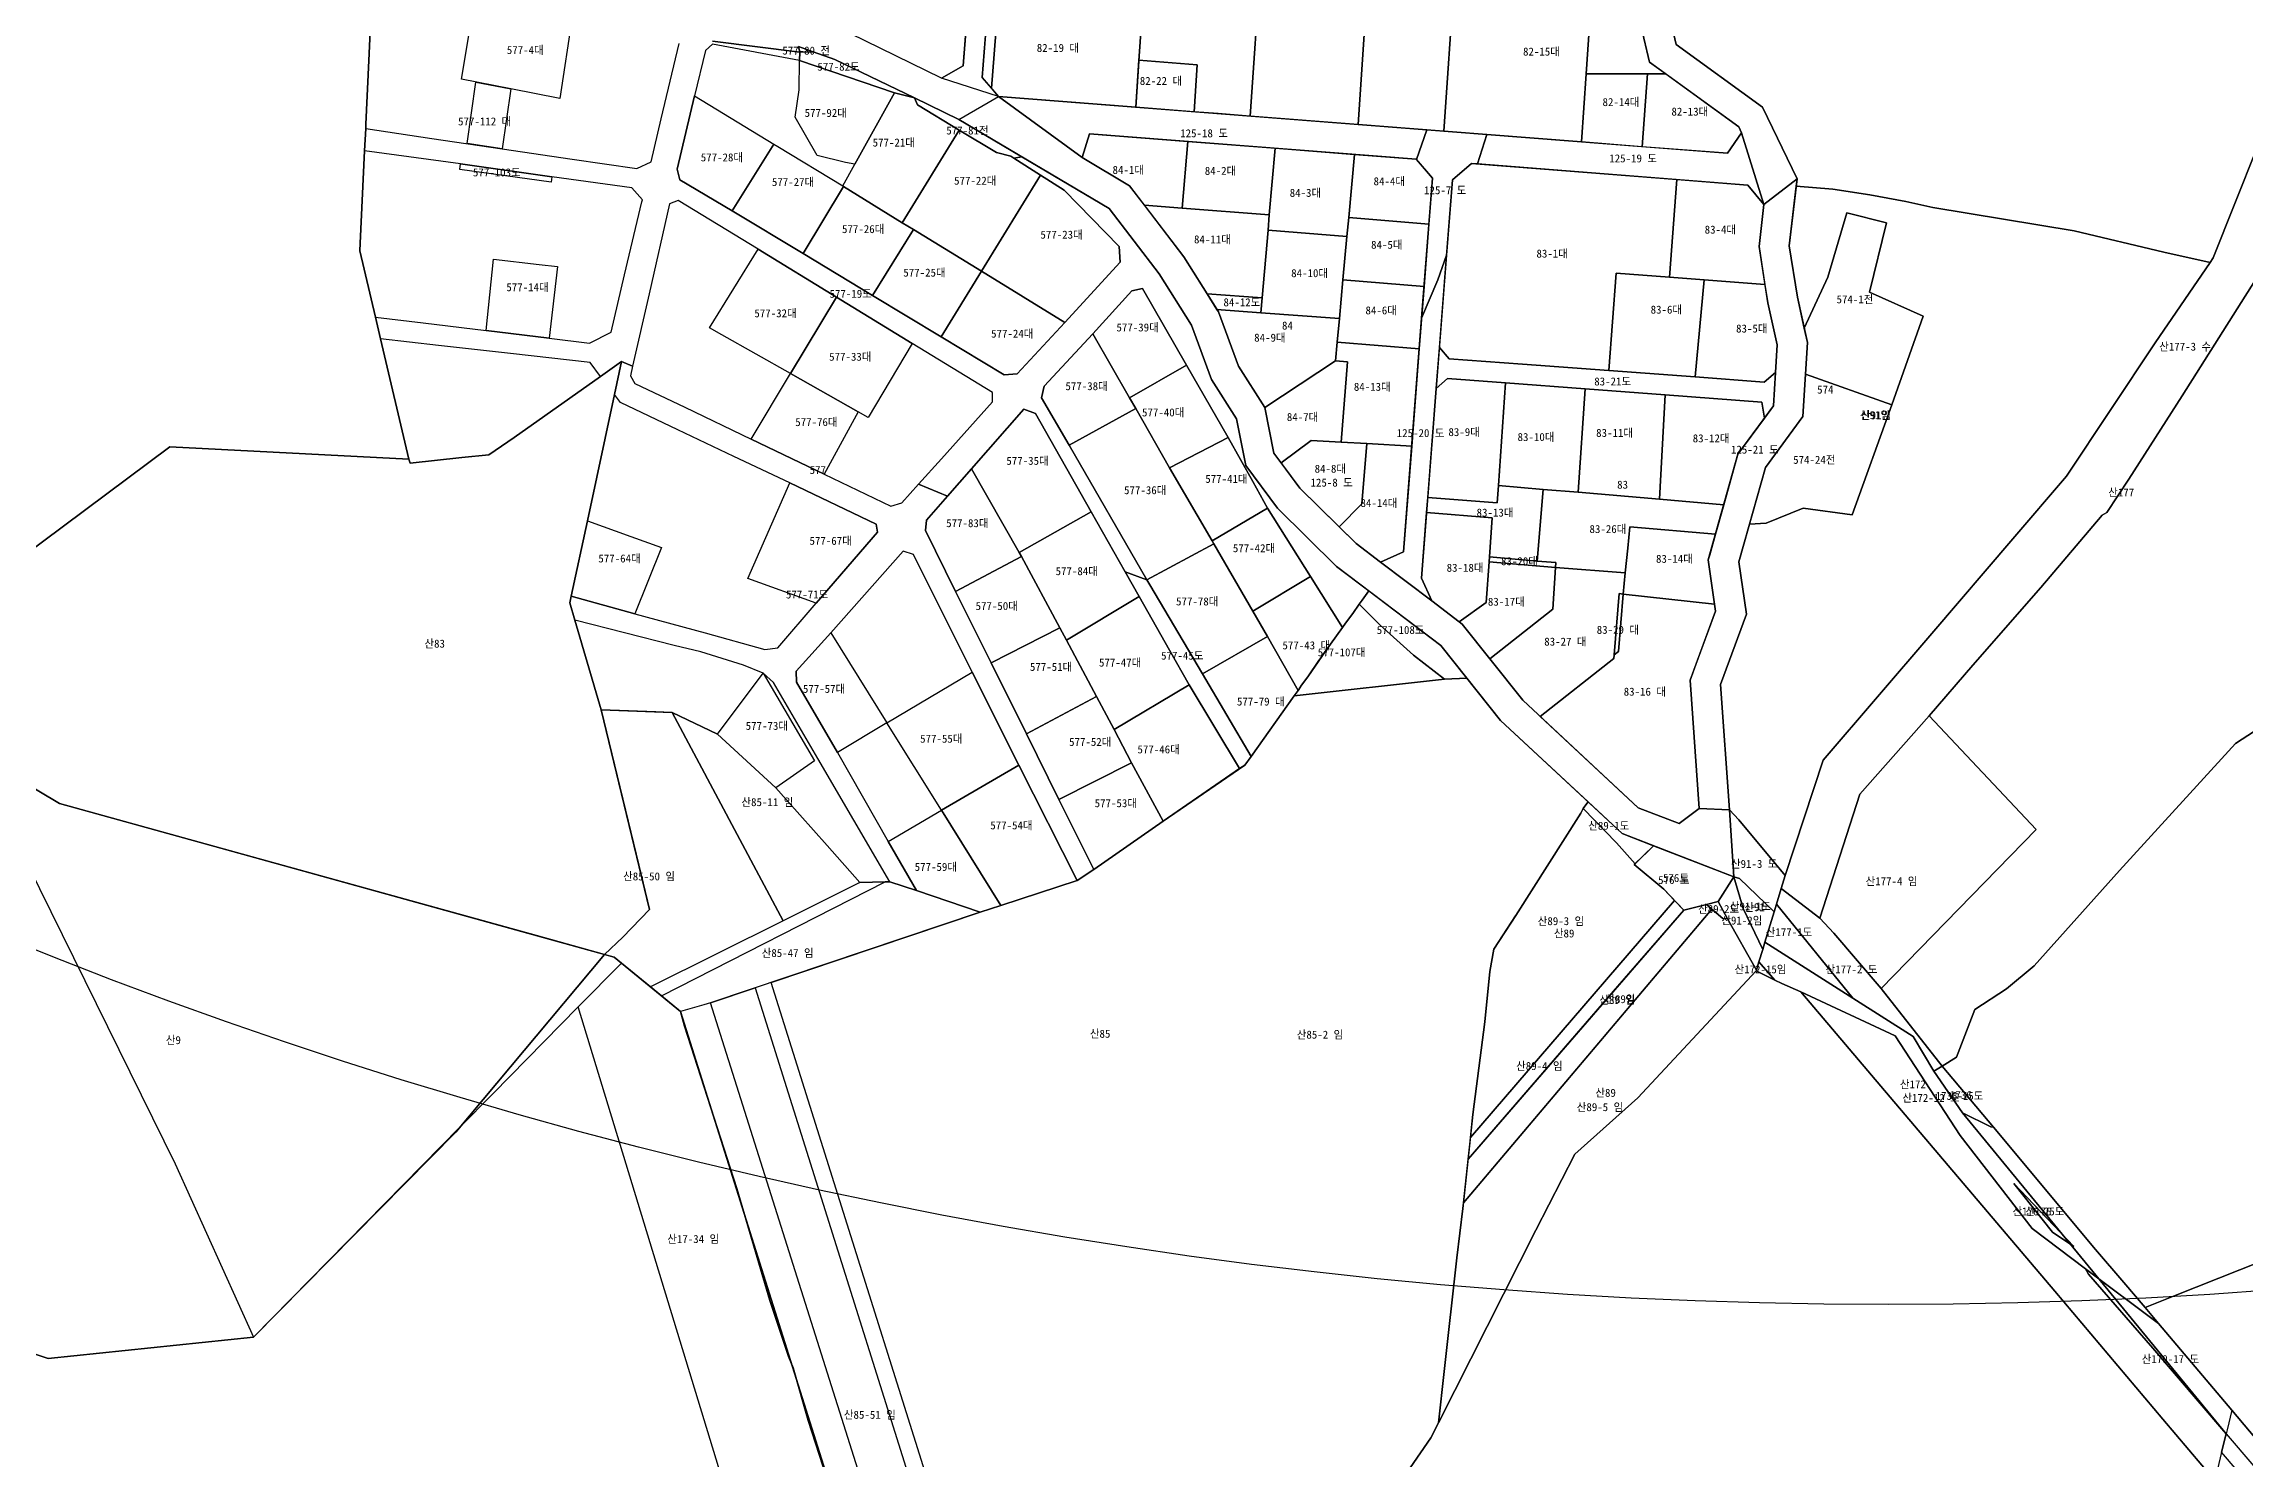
# Model space of a CAD drawing. Header units: metres. Extents: x 198218 to 208474, y 536547 to 547345.
# Drawn here: x 199855.9 to 200296, y 543642.1 to 543925 of the extents above; entities that cross this region are included whole.
import ezdxf
from ezdxf.enums import TextEntityAlignment as Align

# ---------------------------------------------------------------- set-up
doc = ezdxf.new("R2010")
doc.units = ezdxf.units.M
for name, color, linetype in [('CENTER_RADIUS', 1, 'Continuous'), ('PARCEL_BONBUN', 7, 'Continuous'), ('PARCEL_BUBUN', 8, 'Continuous'), ('PARCEL_LABEL', 3, 'Continuous'), ('ZONING', 5, 'Continuous')]:
    doc.layers.add(name, color=color, linetype=linetype)

msp = doc.modelspace()

# ---------------------------------------------------------------- linework, layer by layer
at = {"layer": 'CENTER_RADIUS'}
msp.add_circle((200224.7, 544673.01), 1000, dxfattribs=at)
at = {"layer": 'PARCEL_BONBUN'}
for points in [[(200017.09, 543927.16), (200017.48, 543932.25), (200017.98, 543938.56), (200018.41, 543944.16), (199995.51, 543945.94), (199996.67, 543960.9), (199997.77, 543974.9), (199998.86, 543988.91), (200003.77, 544051.91), (200007.57, 544055.16), (200026.46, 544053.7), (200046.38, 544052.15), (200049.63, 544048.35), (200048.5, 544033.88), (200047.43, 544020.12), (200046.36, 544006.35), (200045.28, 543992.58), (200044.72, 543985.35), (200043.43, 543968.81), (200042.15, 543952.46), (200040.93, 543936.78), (200039.68, 543920.71), (200035.34, 543918.23), (200017.09, 543927.16)], [(200107.02, 543836.26), (200103.25, 543841.33), (200101.82, 543843.26), (200100.02, 543852.39), (200094.74, 543860.63), (200090.74, 543871.47), (200090.42, 543871.98), (200088.45, 543875.11), (200083.82, 543882.5), (200075.92, 543892.83), (200072.95, 543896.71), (200063.45, 543902.34), (200064.96, 543907.11), (200084.61, 543905.58), (200102.06, 543904.22), (200117.92, 543902.98), (200130.28, 543902.02), (200133.53, 543898.22), (200132.81, 543889.04), (200131.84, 543876.58), (200130.86, 543864.11), (200129.35, 543844.67), (200127.7, 543823.51), (200123.14, 543821.46), (200118.26, 543825.17), (200114.85, 543828.53), (200107.02, 543836.26)], [(200186.83, 543772.18), (200182.8, 543769.21), (200174.66, 543772.36), (200155.03, 543790.61), (200154.65, 543790.96), (200151.55, 543793.85), (200144.96, 543802.13), (200139.43, 543809.08), (200138.87, 543809.5), (200133.35, 543813.71), (200131.3, 543818.27), (200132.32, 543831.38), (200132.55, 543834.37), (200134.26, 543856.18), (200134.9, 543864.4), (200136.26, 543881.83), (200137.52, 543897.91), (200141.32, 543901.16), (200155.03, 543900.09), (200168.69, 543899.02), (200182.34, 543897.95), (200196.58, 543896.84), (200199.77, 543892.98), (200198.8, 543884.56), (200199.98, 543876.95), (200200.56, 543873.29), (200202.44, 543864.91), (200202.09, 543859.39), (200201.67, 543852.68), (200199.9, 543850.26), (200194.59, 543843.03), (200191.74, 543832.92), (200190.09, 543827.04), (200188.93, 543822.9), (200188.66, 543821.94), (200189.91, 543813.03), (200189.91, 543813.03), (200190.1, 543811.68), (200186.18, 543800.98), (200185.04, 543797.88), (200186.83, 543772.18)], [(200220.95, 543894.88), (200228.14, 543893.57), (200233.53, 543892.37), (200261.77, 543887.71), (200279.72, 543883.46), (200288.97, 543881.38), (200278.01, 543865.28), (200260.28, 543838.66), (200249.52, 543826.11), (200233.36, 543807.17), (200211.65, 543781.84), (200204.03, 543758.77), (200194.73, 543769.92), (200192.86, 543771.95), (200191.12, 543797.02), (200196.26, 543811.02), (200194.78, 543821.52), (200196.89, 543829.05), (200200.21, 543829.22), (200207.6, 543832.23), (200217.41, 543830.9), (200225.37, 543852.92), (200231.58, 543870.64), (200220.85, 543875.4), (200224.31, 543889.3), (200216.38, 543891.28), (200212.52, 543878.46), (200207.84, 543868.25), (200206.46, 543874.42), (200204.85, 543884.67), (200206.23, 543896.61), (200213.57, 543896), (200220.95, 543894.88)], [(200207.6, 543832.23), (200200.21, 543829.22), (200196.89, 543829.05), (200200.07, 543840.36), (200207.55, 543850.55), (200208.08, 543859.05), (200208.48, 543865.38), (200207.84, 543868.25), (200212.52, 543878.46), (200216.38, 543891.28), (200224.31, 543889.3), (200220.85, 543875.4), (200231.58, 543870.64), (200225.37, 543852.92), (200217.41, 543830.9), (200207.6, 543832.23)], [(199939.08, 543708.49), (199897.8, 543666.52), (199856.73, 543662.24), (199837.06, 543668.74), (199824.28, 543673.38), (199819.74, 543700.09), (199818.95, 543705.27), (199814.39, 543732.47), (199783.75, 543771.99), (199818.06, 543797.54), (199841.42, 543783.64), (199858.98, 543773.18), (199886.94, 543765.44), (199967.95, 543743.01), (199969.88, 543742.47), (199971.34, 543741.28), (199962.71, 543732.51), (199945.62, 543715.14), (199939.08, 543708.49)], [(200173.86, 543760.99), (200179.78, 543756.04), (200181.92, 543753.77), (200183.75, 543751.9), (200140.63, 543702.09), (200140.95, 543705.06), (200141.09, 543706.42), (200141.57, 543711), (200143.96, 543729.57), (200144.97, 543739.62), (200145.79, 543744.1), (200150.09, 543750.73), (200150.15, 543750.82), (200163.19, 543771.24), (200163.65, 543772.19), (200163.77, 543772.42), (200164.62, 543773.5), (200171.42, 543767.18), (200177.71, 543764.75), (200173.86, 543760.99)], [(200198.27, 543739.87), (200192.49, 543750.12), (200190.61, 543753.59), (200193.79, 543758.54), (200192.86, 543771.95), (200194.73, 543769.92), (200204.03, 543758.77), (200203.24, 543756.19), (200202.28, 543753.04), (200201.83, 543751.55), (200199.97, 543745.47), (200199.53, 543744.01), (200198.78, 543741.55), (200198.27, 543739.87)], [(200177.71, 543764.75), (200193.79, 543758.54), (200190.61, 543753.59), (200188.29, 543753.02), (200183.75, 543751.9), (200179.78, 543756.04), (200173.86, 543760.99), (200174.03, 543761.16), (200177.71, 543764.75)], [(200189.37, 543752.08), (200188.29, 543753.02), (200190.61, 543753.59), (200192.49, 543750.12), (200198.27, 543739.87), (200198.23, 543739.74), (200174.57, 543714.37), (200161.99, 543703.11), (200154.17, 543687.89), (200134.69, 543649.37), (200135.84, 543659.63), (200138.37, 543682.38), (200139.6, 543692.23), (200139.72, 543693.38), (200164.54, 543722.73), (200189.37, 543752.08)], [(200188.29, 543753.02), (200189.37, 543752.08), (200139.72, 543693.38), (200140.63, 543702.09), (200167.53, 543733.15), (200183.75, 543751.9), (200188.29, 543753.02)], [(200217.58, 543734.25), (200229.58, 543726.62), (200233.73, 543719.67), (200239.48, 543711.35), (200245.17, 543708.55), (200245.68, 543708.47), (200266.06, 543684.03), (200271.7, 543677.45), (200275.98, 543672.45), (200278.69, 543669.24), (200264.1, 543680.14), (200253.38, 543688.19), (200239.01, 543706.82), (200226.01, 543726.72), (200207.16, 543735.55), (200203.37, 543737.2), (200201.98, 543737.89), (200198.51, 543739.61), (200198.23, 543739.74), (200198.27, 543739.87), (200198.78, 543741.55), (200199.53, 543744), (200199.97, 543745.47), (200217.58, 543734.25)], [(200235.39, 543720.7), (200245.68, 543708.47), (200245.17, 543708.55), (200239.48, 543711.35), (200233.73, 543719.67), (200235.39, 543720.7)], [(200249.74, 543697.2), (200261.71, 543684.65), (200257.46, 543687.51), (200249.74, 543697.2)]]:
    msp.add_lwpolyline(points, close=True, dxfattribs=at)
for points in [[(200302.73, 543915.25), (200289.59, 543882.29), (200288.97, 543881.38), (200279.72, 543883.46), (200261.77, 543887.71), (200233.53, 543892.37), (200228.14, 543893.57), (200220.95, 543894.88), (200213.57, 543896), (200206.23, 543896.61), (200206.4, 543898.06), (200199.49, 543912.42), (200182.22, 543924.98), (200173.75, 543960.83), (200169.5, 543965.39), (200161.95, 543978.75), (200167.57, 543980.13), (200198.04, 543987.59), (200210.02, 543990.34), (200221.53, 543992.99), (200235.24, 543996.09), (200262.29, 544002.6), (200268.92, 544003.99), (200299.75, 544011.44)], [(200173.75, 543960.83), (200182.22, 543924.98), (200199.49, 543912.42), (200206.4, 543898.06), (200204.85, 543884.67), (200206.46, 543874.42), (200208.48, 543865.38), (200207.55, 543850.55), (200200.07, 543840.36), (200194.78, 543821.52), (200196.26, 543811.02), (200191.12, 543797.02), (200192.86, 543771.95), (200193.79, 543758.54), (200171.42, 543767.18), (200147.13, 543789.76), (200135.21, 543804.76), (200114.34, 543820.61), (200102.54, 543832.24), (200096.19, 543840.77), (200094.35, 543850.11), (200089.34, 543857.94), (200085.33, 543868.81), (200078.89, 543879.08), (200068.89, 543892.14), (200038.8, 543909.97), (200029.94, 543914.26), (200014.05, 543921.98), (200009.71, 543923.49), (200006.75, 543924.53), (200007, 543923.4), (199989.54, 543925.59)], [(199847.93, 543945.84), (199857.78, 543945), (199856.45, 543946.64), (199878.53, 543945.88), (199881.78, 543945.76), (199905.88, 543942.11), (199921.75, 543939.62), (199921.7, 543938.9), (199921.62, 543937.81), (199920.86, 543921.72), (199920.27, 543909.05), (199920.25, 543908.15), (199920.02, 543903.68), (199919.14, 543885.25), (199919.05, 543883.69), (199922.18, 543870.42), (199923.2, 543866.13), (199928.85, 543842.07), (199881.09, 543844.48), (199847.21, 543819.25)], [(200173.67, 543935.04), (200176.87, 543921.44), (200180.14, 543919.07), (200194.74, 543908.46), (200195.29, 543907.31), (200192.46, 543903.19), (200175.45, 543904.51), (200163.29, 543905.46), (200135.77, 543907.61), (200118.62, 543908.94), (200097.09, 543910.62), (200090.63, 543911.13), (200085.84, 543911.5), (200074.18, 543912.41), (200046.76, 543914.55), (200045.35, 543916.2), (200043.51, 543918.35), (200043.51, 543918.35), (200045.61, 543945.37)], [(199989.54, 543925.59), (200007, 543923.4), (200006.75, 543924.53), (200009.71, 543923.49), (200014.05, 543921.98), (200029.94, 543914.26), (200038.8, 543909.97), (200051.38, 543902.51), (200068.89, 543892.14), (200078.89, 543879.08), (200085.33, 543868.81), (200089.34, 543857.94), (200094.35, 543850.11), (200096.19, 543840.77), (200102.54, 543832.24), (200114.34, 543820.61), (200120.78, 543815.72), (200135.21, 543804.76), (200140.38, 543798.25), (200135.93, 543798.04), (200105.88, 543794.74), (200097.25, 543782.62), (200095.99, 543780.88), (200094.95, 543780.18), (200079.65, 543769.65), (200065.79, 543760.02), (200062.44, 543757.77), (200047.21, 543752.82), (200043.06, 543751.48), (200030.32, 543755.78), (200024.99, 543757.53), (200024.06, 543757.54), (200019.03, 543757.39), (200012.46, 543764.82), (200004.3, 543774.02), (200002.26, 543776.31), (199990.55, 543787.05), (199981.48, 543791.37), (199978.24, 543791.51), (199967.33, 543791.9), (199962.02, 543809.87), (199962.02, 543809.87), (199961.03, 543813.29), (199961.3, 543814.66), (199964.58, 543829.72), (199969.96, 543854.97), (199971.4, 543861.56), (199967.19, 543858.54), (199949.89, 543846.37), (199944.88, 543842.94), (199939.48, 543842.36), (199929.1, 543841.26), (199928.85, 543842.07), (199923.2, 543866.13), (199922.18, 543870.42), (199919.05, 543883.69), (199919.14, 543885.25), (199920.02, 543903.68), (199920.25, 543908.15), (199920.27, 543909.05), (199920.86, 543921.72), (199921.62, 543937.81)], [(200298.06, 543877.89), (200283.4, 543854.71), (200272.72, 543838.03), (200268.34, 543831.4), (200267.43, 543830.83), (200255.11, 543816.35), (200241.54, 543800.84), (200232.8, 543790.74), (200254.18, 543767.97), (200223.23, 543736.18), (200235.39, 543720.7), (200235.39, 543720.7), (200233.73, 543719.67), (200229.58, 543726.62), (200217.58, 543734.25), (200199.97, 543745.47), (200201.83, 543751.55), (200202.28, 543753.04), (200203.24, 543756.19), (200204.03, 543758.77), (200211.65, 543781.84), (200233.36, 543807.17), (200249.52, 543826.11), (200260.28, 543838.66), (200278.01, 543865.28), (200288.97, 543881.38), (200289.59, 543882.29), (200302.73, 543915.25)], [(200318.41, 543800.99), (200294.04, 543785.22), (200270.88, 543759.8), (200253.8, 543740.76), (200248.3, 543736.11), (200241.93, 543732.04), (200238.28, 543722.48), (200235.39, 543720.7), (200223.23, 543736.18), (200254.18, 543767.97), (200232.8, 543790.74), (200241.54, 543800.84), (200255.11, 543816.35), (200267.43, 543830.83), (200268.34, 543831.4), (200272.72, 543838.03), (200283.4, 543854.71), (200298.06, 543877.89)], [(199847.21, 543819.25), (199881.09, 543844.48), (199928.85, 543842.07), (199929.1, 543841.26), (199939.48, 543842.36), (199944.88, 543842.94), (199949.89, 543846.37), (199967.19, 543858.54), (199971.4, 543861.56), (199969.96, 543854.97), (199964.58, 543829.72), (199961.3, 543814.66), (199961.03, 543813.29), (199962.02, 543809.87), (199967.33, 543791.9), (199974.84, 543760.84), (199976.98, 543751.98), (199971.61, 543746.47), (199967.95, 543743.01), (199954.37, 543746.77), (199954.37, 543746.77), (199886.94, 543765.44), (199858.98, 543773.18), (199841.42, 543783.64)], [(200428.53, 543732.99), (200281.64, 543674.7), (200275.98, 543672.45), (200271.7, 543677.45), (200266.06, 543684.03), (200245.68, 543708.47), (200235.39, 543720.7), (200238.28, 543722.48), (200241.93, 543732.04), (200248.3, 543736.11), (200253.8, 543740.76), (200270.88, 543759.8), (200294.04, 543785.22), (200318.41, 543800.99)], [(200026.01, 543595.66), (199983.19, 543731.62), (199979.34, 543734.76), (199977.16, 543736.54), (199971.34, 543741.28), (199969.88, 543742.47), (199967.95, 543743.01), (199971.61, 543746.47), (199976.98, 543751.98), (199967.33, 543791.9), (199981.48, 543791.37), (199990.55, 543787.05), (200002.26, 543776.31), (200004.3, 543774.02), (200012.46, 543764.82), (200019.03, 543757.39), (200024.06, 543757.54), (200024.99, 543757.53), (200030.32, 543755.78), (200043.06, 543751.48), (200047.21, 543752.82), (200062.44, 543757.77), (200065.79, 543760.02), (200079.65, 543769.65), (200095.99, 543780.88), (200097.25, 543782.62), (200105.88, 543794.74), (200135.93, 543798.04), (200140.38, 543798.25), (200147.13, 543789.76), (200164.62, 543773.5), (200163.77, 543772.42), (200163.65, 543772.19), (200163.19, 543771.24), (200150.15, 543750.82), (200145.79, 543744.1), (200144.97, 543739.62), (200143.96, 543729.57), (200141.57, 543711), (200139.6, 543692.23), (200138.37, 543682.38), (200135.84, 543659.63), (200134.69, 543649.37), (200133.16, 543646.35), (200121.39, 543629.26)], [(200312.06, 543629.64), (200293.33, 543651.87), (200291.84, 543653.63), (200278.69, 543669.24), (200275.98, 543672.45), (200281.64, 543674.7), (200428.53, 543732.99), (200486.17, 543755.35), (200495.75, 543759.05), (200531.7, 543773.01), (200539.16, 543775.9), (200581.57, 543792.34), (200586.73, 543779.29), (200591.19, 543768.03), (200596.03, 543755.77), (200600.87, 543743.53), (200607.43, 543726.93), (200609.29, 543722.24)], [(199837.06, 543668.74), (199856.73, 543662.24), (199897.8, 543666.52), (199939.08, 543708.49), (199945.62, 543715.14), (199962.71, 543732.51), (199971.34, 543741.28), (199983.19, 543731.62), (200026.01, 543595.66), (200008.32, 543583.12), (199986.94, 543567.98), (199986.2, 543538.4), (199984.5, 543414.24), (200024.47, 543379.82), (200037.72, 543368.4), (200034.07, 543357.15), (200028.33, 543339.32)], [(200121.39, 543629.26), (200133.16, 543646.35), (200134.69, 543649.37), (200154.17, 543687.89), (200161.99, 543703.11), (200174.57, 543714.37), (200198.23, 543739.74), (200198.51, 543739.61), (200201.98, 543737.89), (200203.37, 543737.2), (200207.16, 543735.55), (200223.14, 543716.65), (200257.93, 543675.67), (200279.5, 543650.13), (200289.93, 543637.84)], [(200289.93, 543637.84), (200279.5, 543650.13), (200257.93, 543675.67), (200223.14, 543716.65), (200207.16, 543735.55), (200207.16, 543735.55), (200226.01, 543726.72), (200239.01, 543706.82), (200253.38, 543688.19), (200264.1, 543680.14), (200278.69, 543669.24), (200291.84, 543653.63), (200293.33, 543651.87), (200312.06, 543629.64)]]:
    msp.add_lwpolyline(points, dxfattribs=at)
at = {"layer": 'PARCEL_BUBUN'}
for points in [[(200048.34, 543980.25), (200043.51, 543918.35), (200046.76, 543914.55), (200035.34, 543918.23), (200039.68, 543920.71), (200049.63, 544048.35)], [(200302.73, 543915.25), (200289.59, 543882.29), (200288.97, 543881.38), (200279.72, 543883.46), (200261.77, 543887.71), (200233.53, 543892.37), (200228.14, 543893.57), (200220.95, 543894.88), (200213.57, 543896), (200206.23, 543896.61), (200206.4, 543898.06), (200199.49, 543912.42), (200182.22, 543924.98), (200173.75, 543960.83), (200169.5, 543965.39), (200161.95, 543978.75), (200167.57, 543980.13), (200198.04, 543987.59), (200210.02, 543990.34), (200221.53, 543992.99), (200235.24, 543996.09), (200262.29, 544002.6), (200268.92, 544003.99), (200299.75, 544011.44)], [(199989.54, 543925.59), (200007, 543923.4), (200006.99, 543921.74), (199989.54, 543925.02), (199988.14, 543923.78), (199985.97, 543914.68), (199982.51, 543899.99), (199983.02, 543897.91), (199993.53, 543891.66), (200007.68, 543883.14), (200021.57, 543874.77), (200035.26, 543866.48), (200047.85, 543858.93), (200050.47, 543859.09), (200060.02, 543869.38), (200071.1, 543881.46), (200070.84, 543884.59), (200059.88, 543895.85), (200055.16, 543898.8), (200049.8, 543902.2), (200051.38, 543902.51), (200068.89, 543892.14), (200078.89, 543879.08), (200085.33, 543868.81), (200089.34, 543857.94), (200094.35, 543850.11), (200096.19, 543840.77), (200102.54, 543832.24), (200114.34, 543820.61), (200120.78, 543815.72), (200119.44, 543813.84), (200118.87, 543813.03), (200117.56, 543811.19), (200116.12, 543809.24), (200115.53, 543808.4), (200109.11, 543818.55), (200100.51, 543832.23), (200097.62, 543837.6), (200092.67, 543846.37), (200084.33, 543860.81), (200075.52, 543876.15), (200073.38, 543875.7), (200065.62, 543867.13), (200055.88, 543856.61), (200055.35, 543854.29), (200060.85, 543844.83), (200076.43, 543817.93), (200072.07, 543819.54), (200065.3, 543831.5), (200054.13, 543851.14), (200051.81, 543852.05), (200041.32, 543840.11), (200036.56, 543834.62), (200030.74, 543837.05), (200035.32, 543842.14), (200045.54, 543853.51), (200045.56, 543855.34), (200029.46, 543865.14), (200014.35, 543874.45), (199998.72, 543884.03), (199982.7, 543893.76), (199980.97, 543893.1), (199976.87, 543875.1), (199973.59, 543860.64), (199971.4, 543861.56), (199967.19, 543858.54), (199965.12, 543861.36), (199949.2, 543863.15), (199934.81, 543864.78), (199923.2, 543866.13), (199922.18, 543870.42), (199931.71, 543869.27), (199944.29, 543867.74), (199956.89, 543866.24), (199964.98, 543865.25), (199969.3, 543867.45), (199971.97, 543878.9), (199975.47, 543893.47), (199975.56, 543893.9), (199973.42, 543896.32), (199957.45, 543898.52), (199939.21, 543901.07), (199920.02, 543903.68), (199920.25, 543908.15), (199933.44, 543906.17), (199947.51, 543904.1), (199961.51, 543902.05), (199974.42, 543900.13), (199977.3, 543901.5), (199979.29, 543910.06), (199982.87, 543925.13)], [(200298.06, 543877.89), (200283.4, 543854.71), (200272.72, 543838.03), (200268.34, 543831.4), (200267.43, 543830.83), (200255.11, 543816.35), (200241.54, 543800.84), (200232.8, 543790.74), (200218.92, 543775.04), (200210.92, 543750.24), (200203.24, 543756.19), (200204.03, 543758.77), (200211.65, 543781.84), (200233.36, 543807.17), (200249.52, 543826.11), (200260.28, 543838.66), (200278.01, 543865.28), (200288.97, 543881.38), (200289.59, 543882.29), (200302.73, 543915.25)], [(200318.41, 543800.99), (200294.04, 543785.22), (200270.88, 543759.8), (200253.8, 543740.76), (200248.3, 543736.11), (200241.93, 543732.04), (200238.28, 543722.48), (200235.39, 543720.7), (200223.23, 543736.18), (200254.18, 543767.97), (200232.8, 543790.74), (200241.54, 543800.84), (200255.11, 543816.35), (200267.43, 543830.83), (200268.34, 543831.4), (200272.72, 543838.03), (200283.4, 543854.71), (200298.06, 543877.89)], [(200428.53, 543732.99), (200281.64, 543674.7), (200275.98, 543672.45), (200271.7, 543677.45), (200266.06, 543684.03), (200245.68, 543708.47), (200235.39, 543720.7), (200238.28, 543722.48), (200241.93, 543732.04), (200248.3, 543736.11), (200253.8, 543740.76), (200270.88, 543759.8), (200294.04, 543785.22), (200318.41, 543800.99)], [(200046.14, 543594.76), (200001.27, 543737.42), (200001.27, 543737.42), (200043.06, 543751.48), (200047.21, 543752.82), (200062.44, 543757.77), (200065.79, 543760.02), (200079.65, 543769.65), (200095.99, 543780.88), (200097.25, 543782.62), (200105.88, 543794.74), (200135.93, 543798.04), (200140.38, 543798.25), (200147.13, 543789.76), (200164.62, 543773.5), (200163.77, 543772.42), (200163.65, 543772.19), (200163.19, 543771.24), (200150.15, 543750.82), (200145.79, 543744.1), (200144.97, 543739.62), (200143.96, 543729.57), (200141.57, 543711), (200139.6, 543692.23), (200138.37, 543682.38), (200135.84, 543659.63), (200134.69, 543649.37), (200133.16, 543646.35), (200121.39, 543629.26)], [(200312.06, 543629.64), (200293.33, 543651.87), (200291.84, 543653.63), (200278.69, 543669.24), (200275.98, 543672.45), (200281.64, 543674.7), (200428.53, 543732.99), (200486.17, 543755.35), (200495.75, 543759.05), (200531.7, 543773.01), (200539.16, 543775.9), (200581.57, 543792.34), (200581.57, 543792.34), (200586.73, 543779.29), (200591.19, 543768.03), (200596.03, 543755.77), (200600.87, 543743.53), (200607.44, 543726.93), (200609.29, 543722.24)], [(200121.39, 543629.26), (200133.16, 543646.35), (200134.69, 543649.37), (200154.17, 543687.89), (200161.99, 543703.11), (200174.57, 543714.37), (200198.23, 543739.74), (200198.51, 543739.61), (200201.98, 543737.89), (200203.37, 543737.2), (200207.16, 543735.55), (200223.14, 543716.65), (200257.93, 543675.67), (200279.5, 543650.13), (200289.93, 543637.84)], [(200289.93, 543637.84), (200279.5, 543650.13), (200257.93, 543675.67), (200223.14, 543716.65), (200207.16, 543735.55), (200207.16, 543735.55), (200226.01, 543726.72), (200239.01, 543706.82), (200253.38, 543688.19), (200264.1, 543680.14), (200264.7, 543679.1), (200277.51, 543664.28), (200291.72, 543647.7), (200292.18, 543647.16), (200325.35, 543608.4)]]:
    msp.add_lwpolyline(points, dxfattribs=at)
for points in [[(200162.71, 543965.21), (200164.93, 543973.47), (200169.5, 543965.39), (200173.75, 543960.83), (200182.22, 543924.98), (200199.49, 543912.42), (200206.4, 543898.06), (200199.77, 543892.98), (200195.29, 543907.31), (200194.74, 543908.46), (200176.87, 543921.44), (200168.28, 543957.91), (200164.64, 543961.81), (200162.71, 543965.21)], [(200045.35, 543916.2), (200043.51, 543918.35), (200045.61, 543945.37), (200047.6, 543945.19), (200045.35, 543916.2)], [(200045.35, 543916.2), (200047.6, 543945.19), (200076.24, 543942.79), (200074.87, 543922.59), (200074.18, 543912.41), (200046.76, 543914.55), (200045.35, 543916.2)], [(200074.87, 543922.59), (200076.24, 543942.79), (200077.93, 543942.63), (200094.48, 543941.11), (200099.13, 543940.71), (200097.09, 543910.62), (200090.63, 543911.13), (200085.84, 543911.5), (200086.48, 543920.88), (200074.82, 543921.79), (200074.87, 543922.59)], [(200017.98, 543938.56), (200040.93, 543936.78), (200039.68, 543920.71), (200035.34, 543918.23), (200017.09, 543927.16), (200017.48, 543932.25), (200017.98, 543938.56)], [(200110.81, 543939.73), (200119.87, 543939.05), (200120.67, 543938.99), (200118.62, 543908.94), (200097.09, 543910.62), (200099.13, 543940.71), (200110.81, 543939.73)], [(200129.04, 543938.37), (200137.82, 543937.71), (200135.77, 543907.61), (200118.62, 543908.94), (200120.67, 543938.99), (200129.04, 543938.37)], [(200165.34, 543935.66), (200164.21, 543919.07), (200163.29, 543905.46), (200135.77, 543907.61), (200137.82, 543937.71), (200165.34, 543935.66)], [(199961.53, 543930.4), (199959.04, 543914.15), (199949.27, 543916.06), (199939.37, 543918.02), (199942.02, 543934.03), (199961.53, 543930.4)], [(200173.67, 543935.04), (200176.87, 543921.44), (200180.14, 543919.07), (200176.51, 543919.07), (200164.21, 543919.07), (200165.34, 543935.66), (200173.67, 543935.04)], [(200009.71, 543923.49), (200007, 543923.4), (200006.75, 543924.53), (200009.71, 543923.49)], [(200006.99, 543921.74), (200025.93, 543915.27), (200018.04, 543901.05), (200016.14, 543901.33), (200010.51, 543902.75), (200006.12, 543910.39), (200006.88, 543915.86), (200006.99, 543921.74)], [(200009.71, 543923.49), (200014.05, 543921.98), (200029.94, 543914.26), (200025.93, 543915.27), (200006.99, 543921.74), (200007, 543923.4), (200009.71, 543923.49)], [(200074.82, 543921.79), (200086.48, 543920.88), (200085.84, 543911.5), (200074.18, 543912.41), (200074.82, 543921.79)], [(199940.51, 543905.13), (199942.27, 543917.45), (199949.27, 543916.06), (199947.51, 543904.1), (199940.51, 543905.13)], [(200029.94, 543914.26), (200030.55, 543912.86), (200038.87, 543907.84), (200027.51, 543889.31), (200015.77, 543896.59), (200015.59, 543896.69), (200018.04, 543901.05), (200025.93, 543915.27), (200029.94, 543914.26)], [(200176.51, 543919.07), (200175.45, 543904.51), (200163.29, 543905.46), (200164.21, 543919.07), (200176.51, 543919.07)], [(200180.14, 543919.07), (200194.74, 543908.46), (200195.29, 543907.31), (200192.46, 543903.19), (200175.45, 543904.51), (200176.51, 543919.07), (200180.14, 543919.07)], [(200001.81, 543905.03), (199993.53, 543891.66), (199983.02, 543897.91), (199982.51, 543899.99), (199985.97, 543914.68), (200001.81, 543905.03)], [(200029.94, 543914.26), (200038.8, 543909.97), (200051.38, 543902.51), (200049.8, 543902.2), (200049.18, 543902.6), (200046.32, 543903.33), (200038.87, 543907.84), (200030.55, 543912.86), (200029.94, 543914.26)], [(200046.76, 543914.55), (200063.45, 543902.34), (200072.95, 543896.71), (200083.82, 543882.5), (200090.74, 543871.47), (200094.74, 543860.63), (200100.02, 543852.39), (200101.82, 543843.26), (200107.02, 543836.26), (200118.26, 543825.17), (200123.14, 543821.46), (200133.35, 543813.69), (200139.43, 543809.08), (200151.55, 543793.85), (200174.66, 543772.36), (200182.8, 543769.21), (200186.83, 543772.18), (200192.86, 543771.95), (200193.79, 543758.54), (200171.42, 543767.18), (200147.13, 543789.76), (200135.21, 543804.76), (200114.34, 543820.61), (200102.54, 543832.24), (200096.19, 543840.77), (200094.35, 543850.11), (200089.34, 543857.94), (200085.33, 543868.81), (200078.89, 543879.08), (200068.89, 543892.14), (200038.8, 543909.97), (200046.76, 543914.55)], [(200046.76, 543914.55), (200132.38, 543907.87), (200130.34, 543901.95), (200130.28, 543902.02), (200064.96, 543907.11), (200063.45, 543902.34), (200046.76, 543914.55)], [(200038.87, 543907.84), (200046.32, 543903.33), (200049.18, 543902.6), (200049.8, 543902.2), (200055.16, 543898.8), (200043.32, 543879.6), (200029.78, 543887.93), (200027.51, 543889.31), (200038.87, 543907.84)], [(200063.45, 543902.34), (200064.96, 543907.11), (200084.61, 543905.58), (200083.46, 543892.23), (200075.92, 543892.83), (200072.95, 543896.71), (200063.45, 543902.34)], [(200132.38, 543907.87), (200144.39, 543906.93), (200142.49, 543901.07), (200141.32, 543901.16), (200137.52, 543897.91), (200136.34, 543882.81), (200134.57, 543877.89), (200131.34, 543870.22), (200133.53, 543898.22), (200130.34, 543901.95), (200132.38, 543907.87)], [(200144.39, 543906.93), (200192.46, 543903.19), (200195.29, 543907.31), (200199.77, 543892.98), (200196.58, 543896.84), (200142.49, 543901.07), (200144.39, 543906.93)], [(200002.63, 543904.56), (200015.59, 543896.69), (200015.77, 543896.59), (200007.68, 543883.14), (199993.53, 543891.66), (200001.81, 543905.03), (200002.63, 543904.56)], [(200084.61, 543905.58), (200102.06, 543904.22), (200100.89, 543890.87), (200083.46, 543892.23), (200084.61, 543905.58)], [(200102.06, 543904.22), (200117.92, 543902.98), (200116.76, 543890.38), (200116.4, 543886.55), (200100.63, 543887.83), (200100.89, 543890.87), (200102.06, 543904.22)], [(200117.92, 543902.98), (200130.28, 543902.02), (200133.53, 543898.22), (200132.81, 543889.04), (200116.76, 543890.38), (200117.92, 543902.98)], [(199939.07, 543899.93), (199939.21, 543901.07), (199957.45, 543898.52), (199957.33, 543897.44), (199939.07, 543899.93)], [(200055.16, 543898.8), (200059.88, 543895.85), (200070.84, 543884.59), (200071.1, 543881.46), (200060.02, 543869.38), (200043.32, 543879.6), (200055.16, 543898.8)], [(200182.34, 543897.95), (200180.87, 543878.42), (200170.26, 543879.23), (200168.75, 543859.75), (200151.49, 543861.04), (200136.85, 543862.13), (200134.9, 543864.4), (200136.26, 543881.83), (200137.52, 543897.91), (200141.32, 543901.16), (200155.03, 543900.09), (200168.69, 543899.02), (200182.34, 543897.95)], [(200182.34, 543897.95), (200196.58, 543896.84), (200199.77, 543892.98), (200198.8, 543884.56), (200199.98, 543876.95), (200187.85, 543877.88), (200180.87, 543878.42), (200182.34, 543897.95)], [(200199.77, 543892.98), (200206.4, 543898.06), (200204.85, 543884.67), (200206.46, 543874.42), (200208.48, 543865.38), (200207.55, 543850.55), (200200.07, 543840.36), (200194.78, 543821.52), (200196.26, 543811.02), (200191.12, 543797.02), (200192.86, 543771.95), (200186.83, 543772.18), (200185.04, 543797.88), (200190.1, 543811.68), (200188.66, 543821.94), (200194.59, 543843.03), (200201.67, 543852.68), (200202.44, 543864.91), (200200.56, 543873.29), (200198.8, 543884.56), (200199.77, 543892.98)], [(200015.77, 543896.59), (200027.51, 543889.31), (200029.78, 543887.93), (200021.57, 543874.77), (200007.68, 543883.14), (200015.77, 543896.59)], [(200213.57, 543896), (200220.95, 543894.88), (200228.14, 543893.57), (200233.53, 543892.37), (200261.77, 543887.71), (200279.72, 543883.46), (200288.97, 543881.38), (200278.01, 543865.28), (200260.28, 543838.66), (200249.52, 543826.11), (200233.36, 543807.17), (200211.65, 543781.84), (200204.03, 543758.77), (200194.73, 543769.92), (200192.86, 543771.95), (200191.12, 543797.02), (200196.26, 543811.02), (200194.78, 543821.52), (200196.89, 543829.05), (200200.21, 543829.22), (200207.6, 543832.23), (200217.41, 543830.9), (200225.37, 543852.92), (200231.58, 543870.64), (200220.85, 543875.4), (200224.31, 543889.3), (200216.38, 543891.28), (200212.52, 543878.46), (200207.84, 543868.25), (200206.46, 543874.42), (200204.85, 543884.67), (200206.23, 543896.61), (200213.57, 543896)], [(200083.46, 543892.23), (200100.89, 543890.87), (200100.63, 543887.83), (200099.46, 543874.32), (200088.45, 543875.11), (200083.82, 543882.5), (200075.92, 543892.83), (200083.46, 543892.23)], [(200132.81, 543889.04), (200131.84, 543876.58), (200115.61, 543877.89), (200116.4, 543886.55), (200116.76, 543890.38), (200132.81, 543889.04)], [(200224.31, 543889.3), (200220.85, 543875.4), (200231.58, 543870.64), (200225.37, 543852.92), (200208.08, 543859.05), (200208.48, 543865.38), (200207.84, 543868.25), (200212.52, 543878.46), (200216.38, 543891.28), (200224.31, 543889.3)], [(200029.78, 543887.93), (200043.32, 543879.6), (200035.26, 543866.48), (200021.57, 543874.77), (200029.78, 543887.93)], [(200116.4, 543886.55), (200115.61, 543877.89), (200114.9, 543870.16), (200099.2, 543871.33), (200099.46, 543874.32), (200100.63, 543887.83), (200116.4, 543886.55)], [(199954.94, 543880.97), (199958.57, 543880.54), (199956.89, 543866.24), (199944.29, 543867.74), (199945.77, 543882.04), (199954.94, 543880.97)], [(200014.35, 543874.45), (200005.16, 543859.17), (199991.44, 543866.87), (199988.95, 543868.3), (199998.72, 543884.03), (200014.35, 543874.45)], [(200131.34, 543870.22), (200134.57, 543877.89), (200136.34, 543882.81), (200131.3, 543818.27), (200133.35, 543813.71), (200123.14, 543821.46), (200127.7, 543823.51), (200131.34, 543870.22)], [(200060.02, 543869.38), (200050.47, 543859.09), (200047.85, 543858.93), (200035.26, 543866.48), (200043.32, 543879.6), (200060.02, 543869.38)], [(200075.52, 543876.15), (200084.33, 543860.81), (200072.92, 543854.31), (200065.62, 543867.13), (200073.38, 543875.7), (200075.52, 543876.15)], [(200131.84, 543876.58), (200130.86, 543864.11), (200114.46, 543865.44), (200114.9, 543870.16), (200115.61, 543877.89), (200131.84, 543876.58)], [(200187.85, 543877.88), (200186, 543858.47), (200168.75, 543859.75), (200170.26, 543879.23), (200180.87, 543878.42), (200187.85, 543877.88)], [(200199.98, 543876.95), (200200.56, 543873.29), (200202.44, 543864.91), (200202.09, 543859.39), (200199.85, 543857.44), (200186, 543858.47), (200187.85, 543877.88), (200199.98, 543876.95)], [(200014.35, 543874.45), (200029.46, 543865.14), (200020.71, 543850.36), (200018.66, 543851.52), (200005.16, 543859.17), (200014.35, 543874.45)], [(200099.46, 543874.32), (200099.2, 543871.33), (200090.42, 543871.98), (200088.45, 543875.11), (200099.46, 543874.32)], [(200090.42, 543871.98), (200099.2, 543871.33), (200114.9, 543870.16), (200114.46, 543865.44), (200114.12, 543861.68), (200100.02, 543852.39), (200094.74, 543860.63), (200090.74, 543871.47), (200090.42, 543871.98)], [(200065.62, 543867.13), (200072.92, 543854.31), (200074.18, 543852.18), (200060.85, 543844.83), (200055.35, 543854.29), (200055.88, 543856.61), (200065.62, 543867.13)], [(200130.86, 543864.11), (200129.35, 543844.67), (200120.36, 543845.17), (200115.27, 543845.45), (200116.51, 543861.49), (200114.12, 543861.68), (200114.46, 543865.44), (200130.86, 543864.11)], [(200168.75, 543859.75), (200186, 543858.47), (200199.85, 543857.44), (200202.09, 543859.39), (200201.67, 543852.68), (200199.9, 543850.26), (200199.39, 543853.45), (200180, 543854.9), (200164.05, 543856.09), (200148.09, 543857.28), (200136.54, 543858.14), (200134.26, 543856.18), (200134.9, 543864.4), (200136.85, 543862.13), (200151.49, 543861.04), (200168.75, 543859.75)], [(199973.59, 543860.64), (199973.19, 543858.71), (199974.03, 543857.2), (199984.05, 543852.42), (199997.31, 543846.02), (200011.87, 543839.04), (200025.21, 543832.62), (200027.44, 543833.28), (200030.74, 543837.05), (200036.56, 543834.62), (200032.37, 543829.84), (200032.15, 543827.76), (200038.17, 543815.61), (200045.26, 543801.3), (200052.32, 543787.14), (200058.82, 543773.98), (200065.79, 543760.02), (200062.44, 543757.77), (200050.83, 543780.87), (200041.48, 543799.45), (200029.77, 543822.96), (200027.66, 543823.62), (200013.22, 543807.32), (200006.32, 543799.65), (200006.34, 543797.47), (200014.54, 543783.36), (200024.66, 543765.6), (200030.32, 543755.78), (200024.99, 543757.53), (200010.61, 543782.19), (200001.79, 543797.36), (199999.69, 543799.25), (199995.77, 543800.85), (199987.21, 543803.5), (199981.9, 543804.8), (199962.02, 543809.87), (199961.03, 543813.29), (199961.3, 543814.66), (199974.01, 543811.14), (199988.09, 543807.3), (200000.06, 543803.99), (200002.6, 543804.32), (200010.32, 543813.25), (200022.54, 543827.45), (200022.28, 543829.06), (200005.03, 543837.29), (199993.81, 543842.59), (199982.63, 543847.92), (199971.16, 543853.38), (199969.96, 543854.97), (199971.4, 543861.56), (199973.59, 543860.64)], [(200018.66, 543851.52), (200011.87, 543839.04), (199997.31, 543846.02), (200005.16, 543859.17), (200018.66, 543851.52)], [(200072.92, 543854.31), (200084.33, 543860.81), (200092.67, 543846.37), (200080.96, 543840.34), (200074.18, 543852.18), (200072.92, 543854.31)], [(200100.02, 543852.39), (200114.12, 543861.68), (200116.51, 543861.49), (200115.27, 543845.45), (200109.24, 543845.78), (200103.25, 543841.33), (200101.82, 543843.26), (200100.02, 543852.39)], [(200134.26, 543856.18), (200136.54, 543858.14), (200148.09, 543857.28), (200146.68, 543836.77), (200146.44, 543833.28), (200132.55, 543834.37), (200134.26, 543856.18)], [(200225.37, 543852.92), (200217.41, 543830.9), (200207.6, 543832.23), (200200.21, 543829.22), (200196.89, 543829.05), (200200.07, 543840.36), (200207.55, 543850.55), (200208.08, 543859.05), (200225.37, 543852.92)], [(200148.09, 543857.28), (200164.05, 543856.09), (200162.62, 543835.41), (200155.67, 543836), (200146.68, 543836.77), (200148.09, 543857.28)], [(200164.05, 543856.09), (200180, 543854.9), (200178.87, 543834.02), (200162.62, 543835.41), (200164.05, 543856.09)], [(200180, 543854.9), (200199.39, 543853.45), (200199.9, 543850.26), (200194.59, 543843.03), (200191.74, 543832.92), (200178.87, 543834.02), (200180, 543854.9)], [(200051.81, 543852.05), (200054.13, 543851.14), (200065.3, 543831.5), (200050.87, 543823.39), (200041.32, 543840.11), (200051.81, 543852.05)], [(200060.85, 543844.83), (200074.18, 543852.18), (200080.96, 543840.34), (200089.43, 543825.7), (200089.79, 543825.1), (200076.43, 543817.93), (200060.85, 543844.83)], [(200092.67, 543846.37), (200097.62, 543837.6), (200100.51, 543832.23), (200089.43, 543825.7), (200080.96, 543840.34), (200092.67, 543846.37)], [(200115.27, 543845.45), (200120.36, 543845.17), (200119.4, 543833.08), (200114.85, 543828.53), (200107.02, 543836.26), (200103.25, 543841.33), (200109.24, 543845.78), (200115.27, 543845.45)], [(200129.35, 543844.67), (200127.7, 543823.51), (200123.14, 543821.46), (200118.26, 543825.17), (200114.85, 543828.53), (200119.4, 543833.08), (200120.36, 543845.17), (200129.35, 543844.67)], [(200022.28, 543829.06), (200022.54, 543827.45), (200010.32, 543813.25), (199996.64, 543818.19), (200005.03, 543837.29), (200022.28, 543829.06)], [(200041.32, 543840.11), (200050.87, 543823.39), (200051.31, 543822.57), (200038.17, 543815.61), (200032.15, 543827.76), (200032.37, 543829.84), (200036.56, 543834.62), (200041.32, 543840.11)], [(200155.67, 543836), (200154.46, 543821.67), (200144.9, 543822.48), (200145.44, 543830.28), (200132.32, 543831.38), (200132.55, 543834.37), (200146.44, 543833.28), (200146.68, 543836.77), (200155.67, 543836)], [(200100.51, 543832.23), (200109.11, 543818.55), (200097.6, 543811.63), (200089.79, 543825.1), (200089.43, 543825.7), (200100.51, 543832.23)], [(200155.67, 543836), (200162.62, 543835.41), (200178.87, 543834.02), (200191.74, 543832.92), (200190.09, 543827.04), (200172.99, 543828.5), (200172.56, 543824.27), (200172.06, 543819.3), (200158.12, 543820.36), (200158.19, 543821.36), (200154.46, 543821.67), (200155.67, 543836)], [(199973.27, 543826.61), (199979.39, 543824.4), (199974.01, 543811.14), (199961.3, 543814.66), (199964.58, 543829.72), (199973.27, 543826.61)], [(200065.3, 543831.5), (200072.07, 543819.54), (200074.88, 543814.57), (200060.32, 543805.83), (200059, 543808.32), (200051.31, 543822.57), (200050.87, 543823.39), (200065.3, 543831.5)], [(200144.9, 543822.48), (200144.83, 543821.48), (200144.27, 543813.35), (200138.87, 543809.5), (200133.35, 543813.71), (200131.3, 543818.27), (200132.32, 543831.38), (200145.44, 543830.28), (200144.9, 543822.48)], [(200190.09, 543827.04), (200188.93, 543822.9), (200188.66, 543821.94), (200189.91, 543813.03), (200171.64, 543815.08), (200172.06, 543819.3), (200172.56, 543824.27), (200172.99, 543828.5), (200190.09, 543827.04)], [(200076.43, 543817.93), (200089.79, 543825.1), (200097.6, 543811.63), (200100.51, 543806.61), (200087.53, 543799.09), (200076.99, 543816.9), (200076.43, 543817.93)], [(200038.17, 543815.61), (200051.31, 543822.57), (200059, 543808.32), (200045.26, 543801.3), (200038.17, 543815.61)], [(200076.43, 543817.93), (200076.99, 543816.9), (200087.53, 543799.09), (200097.25, 543782.62), (200095.99, 543780.88), (200094.95, 543780.18), (200084.85, 543796.93), (200080.9, 543803.83), (200074.88, 543814.57), (200072.07, 543819.54), (200076.43, 543817.93)], [(200109.11, 543818.55), (200115.53, 543808.4), (200111.95, 543803.38), (200111.41, 543802.61), (200111.39, 543802.61), (200111.4, 543802.6), (200108.69, 543798.75), (200107.2, 543796.63), (200107.13, 543796.53), (200106.63, 543795.81), (200100.51, 543806.61), (200097.6, 543811.63), (200109.11, 543818.55)], [(200158.12, 543820.36), (200157.54, 543812.03), (200144.96, 543802.13), (200139.43, 543809.08), (200138.87, 543809.5), (200144.27, 543813.35), (200144.83, 543821.48), (200158.12, 543820.36)], [(200144.9, 543822.48), (200154.46, 543821.67), (200158.19, 543821.36), (200158.12, 543820.36), (200144.83, 543821.48), (200144.9, 543822.48)], [(200144.96, 543802.13), (200157.54, 543812.03), (200158.12, 543820.36), (200172.06, 543819.3), (200171.64, 543815.08), (200170.86, 543815.17), (200169.82, 543802.89), (200169.76, 543802.21), (200155.03, 543790.61), (200154.65, 543790.96), (200151.55, 543793.85), (200144.96, 543802.13)], [(200060.32, 543805.83), (200074.88, 543814.57), (200080.9, 543803.83), (200084.85, 543796.93), (200069.84, 543788.02), (200066.31, 543794.6), (200060.32, 543805.83)], [(200120.78, 543815.72), (200135.21, 543804.76), (200140.38, 543798.25), (200135.93, 543798.04), (200129.72, 543802.83), (200123.04, 543808.85), (200118.87, 543813.03), (200119.44, 543813.84), (200120.78, 543815.72)], [(200155.03, 543790.61), (200169.76, 543802.21), (200169.82, 543802.89), (200170.71, 543803.59), (200171.64, 543815.08), (200189.91, 543813.03), (200190.1, 543811.68), (200186.18, 543800.98), (200185.04, 543797.88), (200186.83, 543772.18), (200182.8, 543769.21), (200174.66, 543772.36), (200155.03, 543790.61)], [(200169.82, 543802.89), (200170.86, 543815.17), (200171.64, 543815.08), (200170.71, 543803.59), (200169.82, 543802.89)], [(200118.87, 543813.03), (200123.04, 543808.85), (200129.72, 543802.83), (200135.93, 543798.04), (200105.88, 543794.74), (200106.63, 543795.81), (200107.13, 543796.53), (200107.2, 543796.63), (200108.69, 543798.75), (200110.82, 543801.77), (200111.41, 543802.61), (200111.95, 543803.38), (200115.53, 543808.4), (200116.12, 543809.24), (200117.56, 543811.19), (200118.87, 543813.03)], [(200006.32, 543799.65), (200013.22, 543807.32), (200024.44, 543789.3), (200014.54, 543783.36), (200006.34, 543797.47), (200006.32, 543799.65)], [(200060.32, 543805.83), (200066.31, 543794.6), (200052.32, 543787.14), (200045.26, 543801.3), (200059, 543808.32), (200060.32, 543805.83)], [(200097.25, 543782.62), (200087.53, 543799.09), (200100.51, 543806.61), (200106.63, 543795.81), (200105.88, 543794.74), (200097.25, 543782.62)], [(199841.42, 543783.64), (199882.12, 543701.13), (199897.8, 543666.52), (199856.73, 543662.24), (199837.06, 543668.74), (199824.28, 543673.38), (199819.74, 543700.09), (199818.95, 543705.27), (199814.39, 543732.47), (199783.75, 543771.99), (199818.06, 543797.54), (199841.42, 543783.64)], [(199999.69, 543799.25), (200009.94, 543781.74), (200002.26, 543776.31), (199990.55, 543787.05), (199999.69, 543799.25)], [(200024.44, 543789.3), (200041.48, 543799.45), (200050.83, 543780.87), (200035.34, 543771.84), (200024.44, 543789.3)], [(200069.84, 543788.02), (200084.85, 543796.93), (200094.95, 543780.18), (200079.65, 543769.65), (200073.35, 543781.33), (200069.84, 543788.02)], [(200069.84, 543788.02), (200073.35, 543781.33), (200058.82, 543773.98), (200052.32, 543787.14), (200066.31, 543794.6), (200069.84, 543788.02)], [(199981.48, 543791.37), (200003.72, 543749.76), (199977.16, 543736.54), (199971.34, 543741.28), (199969.88, 543742.47), (199967.95, 543743.01), (199971.61, 543746.47), (199976.98, 543751.98), (199967.33, 543791.9), (199981.48, 543791.37)], [(199990.55, 543787.05), (200002.26, 543776.31), (200004.3, 543774.02), (200012.46, 543764.82), (200019.03, 543757.39), (200003.72, 543749.76), (199981.48, 543791.37), (199990.55, 543787.05)], [(200223.23, 543736.18), (200213.72, 543747.29), (200210.92, 543750.24), (200218.92, 543775.04), (200232.8, 543790.74), (200254.18, 543767.97), (200223.23, 543736.18)], [(200050.83, 543780.87), (200062.44, 543757.77), (200047.21, 543752.82), (200035.34, 543771.84), (200050.83, 543780.87)], [(200073.35, 543781.33), (200079.65, 543769.65), (200065.79, 543760.02), (200058.82, 543773.98), (200073.35, 543781.33)], [(200024.66, 543765.6), (200035.34, 543771.84), (200047.21, 543752.82), (200043.06, 543751.48), (200030.32, 543755.78), (200024.66, 543765.6)], [(200163.65, 543772.19), (200170.27, 543765.33), (200174.03, 543761.16), (200173.86, 543760.99), (200179.78, 543756.04), (200181.92, 543753.77), (200141.09, 543706.42), (200141.57, 543711), (200143.96, 543729.57), (200144.97, 543739.62), (200145.79, 543744.1), (200150.09, 543750.73), (200150.15, 543750.82), (200163.19, 543771.24), (200163.65, 543772.19)], [(200164.62, 543773.5), (200171.42, 543767.18), (200177.71, 543764.75), (200174.03, 543761.16), (200170.27, 543765.33), (200163.65, 543772.19), (200163.77, 543772.42), (200164.62, 543773.5)], [(200192.86, 543771.95), (200194.73, 543769.92), (200204.03, 543758.77), (200203.24, 543756.19), (200202.28, 543753.04), (200201.83, 543751.55), (200194.9, 543758.17), (200193.79, 543758.54), (200192.86, 543771.95)], [(200174.03, 543761.16), (200177.71, 543764.75), (200193.79, 543758.54), (200190.61, 543753.59), (200188.29, 543753.02), (200183.75, 543751.9), (200179.78, 543756.04), (200173.86, 543760.99), (200174.03, 543761.16)], [(199979.34, 543734.76), (200024.06, 543757.54), (200024.99, 543757.53), (200030.32, 543755.78), (200043.06, 543751.48), (199989.19, 543733.36), (199987.85, 543732.91), (199983.19, 543731.62), (199979.34, 543734.76)], [(200193.79, 543758.54), (200195.6, 543752.21), (200199.53, 543744), (200198.78, 543741.55), (200198.27, 543739.87), (200192.49, 543750.12), (200190.61, 543753.59), (200193.79, 543758.54)], [(200193.79, 543758.54), (200194.9, 543758.17), (200201.83, 543751.55), (200199.97, 543745.47), (200199.53, 543744), (200195.6, 543752.21), (200193.79, 543758.54)], [(200183.75, 543751.9), (200188.29, 543753.02), (200189.37, 543752.08), (200139.72, 543693.38), (200140.63, 543702.09), (200167.53, 543733.15), (200183.75, 543751.9)], [(200140.95, 543705.06), (200141.09, 543706.42), (200181.92, 543753.77), (200183.75, 543751.9), (200140.63, 543702.09), (200140.95, 543705.06)], [(200190.61, 543753.59), (200192.49, 543750.12), (200191.55, 543750.2), (200188.29, 543753.02), (200190.61, 543753.59)], [(200202.28, 543753.04), (200217.58, 543734.25), (200199.97, 543745.47), (200201.83, 543751.55), (200202.28, 543753.04)], [(200203.24, 543756.19), (200210.92, 543750.24), (200213.72, 543747.29), (200223.23, 543736.18), (200235.39, 543720.7), (200233.73, 543719.67), (200229.58, 543726.62), (200217.58, 543734.25), (200202.28, 543753.04), (200203.24, 543756.19)], [(200191.55, 543750.2), (200192.49, 543750.12), (200198.27, 543739.87), (200198.23, 543739.74), (200174.57, 543714.37), (200161.99, 543703.11), (200154.17, 543687.89), (200134.69, 543649.37), (200135.84, 543659.63), (200138.37, 543682.38), (200139.6, 543692.23), (200139.72, 543693.38), (200164.54, 543722.73), (200189.37, 543752.08), (200191.55, 543750.2)], [(200199.97, 543745.47), (200217.58, 543734.25), (200229.58, 543726.62), (200233.73, 543719.67), (200239.48, 543711.35), (200245.17, 543708.55), (200245.68, 543708.47), (200266.06, 543684.03), (200271.7, 543677.45), (200275.98, 543672.45), (200278.69, 543669.24), (200264.1, 543680.14), (200253.38, 543688.19), (200239.01, 543706.82), (200226.01, 543726.72), (200207.16, 543735.55), (200203.37, 543737.2), (200201.98, 543737.89), (200198.78, 543741.55), (200199.53, 543744), (200199.97, 543745.47)], [(199962.71, 543732.51), (199971.34, 543741.28), (199983.19, 543731.62), (200026.01, 543595.66), (200008.32, 543583.12), (199962.71, 543732.51)], [(200198.78, 543741.55), (200201.98, 543737.89), (200198.51, 543739.61), (200198.23, 543739.74), (200198.27, 543739.87), (200198.78, 543741.55)], [(200042.53, 543594.92), (200032.75, 543595.36), (199989.19, 543733.36), (199998.07, 543736.35), (200042.53, 543594.92)], [(200233.73, 543719.67), (200235.39, 543720.7), (200245.68, 543708.47), (200245.17, 543708.55), (200239.48, 543711.35), (200233.73, 543719.67)], [(200261.71, 543684.65), (200249.74, 543697.2), (200257.46, 543687.51), (200261.71, 543684.65)], [(200249.74, 543697.2), (200261.71, 543684.65), (200257.46, 543687.51), (200249.74, 543697.2)], [(200264.1, 543680.14), (200278.69, 543669.24), (200291.84, 543653.63), (200293.33, 543651.87), (200292.37, 543647.96), (200292.18, 543647.16), (200291.72, 543647.7), (200277.51, 543664.28), (200264.7, 543679.1), (200264.1, 543680.14)]]:
    msp.add_lwpolyline(points, close=True, dxfattribs=at)
at = {"layer": 'ZONING'}
for points in [[(200318.41, 543800.99), (200294.04, 543785.22), (200270.88, 543759.8), (200253.8, 543740.76), (200248.3, 543736.11), (200241.93, 543732.04), (200238.28, 543722.48), (200235.39, 543720.7), (200233.73, 543719.67), (200239.48, 543711.35), (200292.18, 543647.16), (200291.29, 543643.47), (200289.93, 543637.84)], [(200346.73, 543578.56), (200291.29, 543643.47), (200291.29, 543643.47), (200292.18, 543647.16), (200239.48, 543711.35), (200233.73, 543719.67), (200235.39, 543720.7), (200238.28, 543722.48), (200241.93, 543732.04), (200248.3, 543736.11), (200253.8, 543740.76), (200270.88, 543759.8), (200294.04, 543785.22), (200318.41, 543800.99)], [(199837.06, 543668.74), (199856.73, 543662.24), (199897.8, 543666.52), (199938.25, 543707.49), (199967.95, 543743.01), (199969.88, 543742.47), (199983.19, 543731.62), (199983.96, 543728.68), (199994.41, 543696.2), (200001.06, 543673.84), (200004.76, 543662.61), (200005.68, 543660.36), (200008.66, 543649.85), (200013.18, 543636.02)], [(200013.18, 543636.02), (200008.66, 543649.85), (200005.68, 543660.36), (200004.76, 543662.61), (200001.06, 543673.84), (199994.41, 543696.2), (199983.96, 543728.68), (199983.19, 543731.62), (199969.88, 543742.47), (199967.95, 543743.01), (199938.25, 543707.49), (199897.8, 543666.52), (199856.73, 543662.24), (199837.06, 543668.74)]]:
    msp.add_lwpolyline(points, dxfattribs=at)

# ---------------------------------------------------------------- texts
at = {"layer": 'PARCEL_LABEL'}
for s, p in [('577-4대', (199952.12, 543923.84)), ('577-80 전', (200008.29, 543923.73)), ('82-19 대', (200058.62, 543924.27)), ('82-15대', (200155.29, 543923.53)), ('577-82도', (200014.76, 543920.52)), ('82-22 대', (200079.22, 543917.67)), ('577-92대', (200012.2, 543911.27)), ('82-14대', (200171.19, 543913.44)), ('82-13대', (200184.96, 543911.53)), ('577-112 대', (199944.01, 543909.57)), ('577-81전', (200040.53, 543907.76)), ('125-18 도', (200087.84, 543907.2)), ('577-28대', (199991.44, 543902.38)), ('577-21대', (200025.8, 543905.35)), ('125-19 도', (200173.62, 543902.18)), ('577-103도', (199946.43, 543899.38)), ('577-27대', (200005.66, 543897.46)), ('577-22대', (200042.09, 543897.72)), ('84-1대', (200072.68, 543899.87)), ('84-2대', (200091.12, 543899.69)), ('84-4대', (200124.87, 543897.6)), ('84-3대', (200108.1, 543895.29)), ('125-7 도', (200136.05, 543895.81)), ('577-26대', (200019.68, 543888.05)), ('83-4대', (200191.06, 543887.94)), ('577-23대', (200059.35, 543886.93)), ('84-11대', (200089.51, 543885.99)), ('84-5대', (200124.37, 543884.91)), ('577-25대', (200031.94, 543879.34)), ('84-10대', (200108.94, 543879.23)), ('83-1대', (200157.43, 543883.14)), ('577-14대', (199952.57, 543876.42)), ('577-19도', (200017.18, 543875.11)), ('577-32대', (200002.16, 543871.21)), ('84-12도', (200095.4, 543873.41)), ('84-6대', (200123.25, 543871.79)), ('83-6대', (200180.26, 543871.94)), ('574-1전', (200217.97, 543874)), ('577-24대', (200049.49, 543867.14)), ('577-39대', (200074.55, 543868.38)), ('84-9대', (200101, 543866.34)), ('84', (200104.51, 543868.75)), ('83-5대', (200197.34, 543868.16)), ('577-33대', (200017.11, 543862.52)), ('산177-3 수', (200283.99, 543864.54)), ('83-21도', (200169.53, 543857.58)), ('577-38대', (200064.35, 543856.64)), ('84-13대', (200121.47, 543856.51)), ('574', (200212.05, 543855.95)), ('577-76대', (200010.33, 543849.46)), ('577-40대', (200079.66, 543851.39)), ('84-7대', (200107.53, 543850.47)), ('산91임', (200221.98, 543850.85)), ('산91임', (200222.2, 543850.81)), ('125-20 도', (200131.13, 543847.26)), ('83-9대', (200139.83, 543847.46)), ('83-10대', (200154.2, 543846.47)), ('83-11대', (200169.91, 543847.3)), ('83-12대', (200189.21, 543846.21)), ('577', (200010.61, 543839.88)), ('577-35대', (200052.54, 543841.71)), ('84-8대', (200113.08, 543840.13)), ('125-21 도', (200197.95, 543843.95)), ('574-24전', (200209.84, 543841.91)), ('577-36대', (200076.07, 543835.84)), ('577-41대', (200092.31, 543838.1)), ('125-8 도', (200113.35, 543837.36)), ('83', (200171.52, 543836.94)), ('산177', (200271.21, 543835.38)), ('84-14대', (200122.8, 543833.28)), ('83-13대', (200146.01, 543831.36)), ('577-83대', (200040.51, 543829.25)), ('83-26대', (200168.58, 543828.07)), ('577-64대', (199970.97, 543822.19)), ('577-67대', (200013.18, 543825.72)), ('577-42대', (200097.82, 543824.24)), ('83-14대', (200181.88, 543822.12)), ('577-84대', (200062.38, 543819.65)), ('83-18대', (200140.02, 543820.33)), ('83-20대', (200150.9, 543821.64)), ('577-71도', (200008.47, 543814.99)), ('577-78대', (200086.47, 543813.6)), ('83-17대', (200148.27, 543813.54)), ('577-50대', (200046.38, 543812.68)), ('산83', (199934.03, 543805.16)), ('577-43 대', (200108.28, 543804.82)), ('577-108도', (200127.13, 543807.89)), ('83-27 대', (200160.08, 543805.56)), ('83-29 대', (200170.57, 543807.92)), ('577-51대', (200057.25, 543800.51)), ('577-47대', (200071.06, 543801.37)), ('577-45도', (200083.48, 543802.76)), ('577-107대', (200115.34, 543803.43)), ('577-57대', (200011.86, 543796.12)), ('83-16 대', (200175.96, 543795.56)), ('577-79 대', (200099.18, 543793.58)), ('577-73대', (200000.42, 543788.72)), ('577-55대', (200035.3, 543786.15)), ('577-52대', (200065.08, 543785.51)), ('577-46대', (200078.75, 543784.02)), ('산85-11 임', (200000.54, 543773.47)), ('577-53대', (200070.19, 543773.26)), ('577-54대', (200049.33, 543768.83)), ('산89-1도', (200168.76, 543768.75)), ('577-59대', (200034.21, 543760.52)), ('산91-3 도', (200197.83, 543761.12)), ('산85-50 임', (199976.89, 543758.62)), ('576 도', (200181.76, 543757.9)), ('576도', (200182.17, 543758.3)), ('산177-4 임', (200225.29, 543757.66)), ('산89-2도', (200190.71, 543752.1)), ('산91-1도', (200197.06, 543752.64)), ('산91', (200197.91, 543752.46)), ('산89-3 임', (200159.2, 543749.68)), ('산89', (200159.84, 543747.22)), ('산91-2임', (200195.36, 543749.8)), ('산177-1도', (200204.79, 543747.47)), ('산85-47 임', (200004.59, 543743.3)), ('산172-15임', (200199.09, 543740.04)), ('산177-2 도', (200217.29, 543740.04)), ('산89 임', (200170.43, 543733.93)), ('산89임', (200171.08, 543734.09)), ('산9', (199881.78, 543725.89)), ('산85', (200067.07, 543727.16)), ('산85-2 임', (200111.02, 543726.98)), ('산89-4 임', (200154.88, 543720.71)), ('산172', (200229.56, 543717.05)), ('산89-5 임', (200167, 543712.49)), ('산89', (200168.13, 543715.35)), ('산172-12 도', (200233.19, 543714.34)), ('1736-15도', (200238.86, 543714.74)), ('1736', (200239.14, 543714.91)), ('산176-25도', (200254.66, 543691.64)), ('산176', (200254.66, 543691.64)), ('산17-34 임', (199985.71, 543686.12)), ('산170-17 도', (200281.05, 543662.12)), ('산85-51 임', (200021.02, 543650.98))]:
    msp.add_text(s, height=1.6, dxfattribs=at).set_placement(p, align=Align.MIDDLE_CENTER)

doc.saveas('drawing.dxf')
